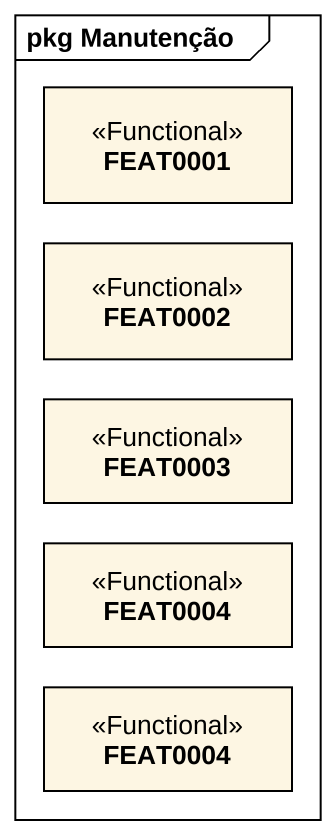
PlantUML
@startuml
mainframe pkg Manutenção
hide circle
hide empty members
class FEAT0001 <<Functional>>
class FEAT0002 <<Functional>>
class FEAT0003 <<Functional>>
class FEAT0004 <<Functional>>
class "FEAT0004" as FEAT0004_2 <<Functional>>
@enduml
